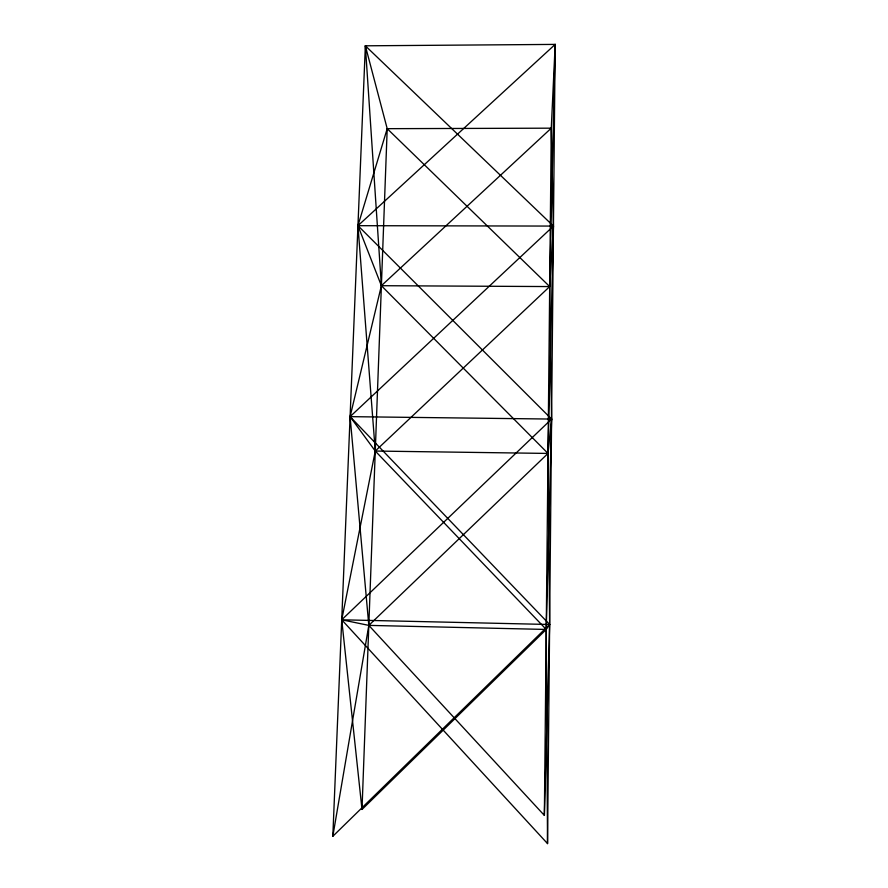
<?xml version="1.0" encoding="UTF-8"?>
<svg xmlns="http://www.w3.org/2000/svg" width="888" height="888" viewBox="0 0 888 888"><rect width="100%" height="100%" fill="white"/><g stroke="black" fill="none" stroke-linecap="round" stroke-linejoin="round"><path stroke-width="1.33" d="M547.53 843.6L555.178 44.4L365.356 45.81L332.822 836.285L549.628 624.497L548.018 453.435L553.435 226.074L551.282 128.172L555.178 44.4L357.953 225.685L375.269 451.049L341.736 619.791L362.004 809.456L546.242 629.448L549.628 624.497L350.094 416.65L381.385 285.703L365.356 45.81L553.435 226.074L549.694 286.569L551.592 419.069L546.242 629.448L547.53 843.6L341.736 619.791L551.592 419.069L357.953 225.685L387.201 128.671L365.356 45.81M544.366 815.406L549.628 624.497L341.736 619.791L368.82 625.385L544.366 815.406L551.282 128.172L387.201 128.671L362.004 809.456M555.178 44.4L549.694 286.569L375.269 451.049L546.242 629.448L368.82 625.385L332.822 836.285M551.282 128.172L381.385 285.703L548.018 453.435L368.82 625.385L350.094 416.65L553.435 226.074L357.953 225.685L381.385 285.703L549.694 286.569L387.201 128.671M551.592 419.069L548.018 453.435L375.269 451.049L350.094 416.65L551.592 419.069"/></g></svg>
